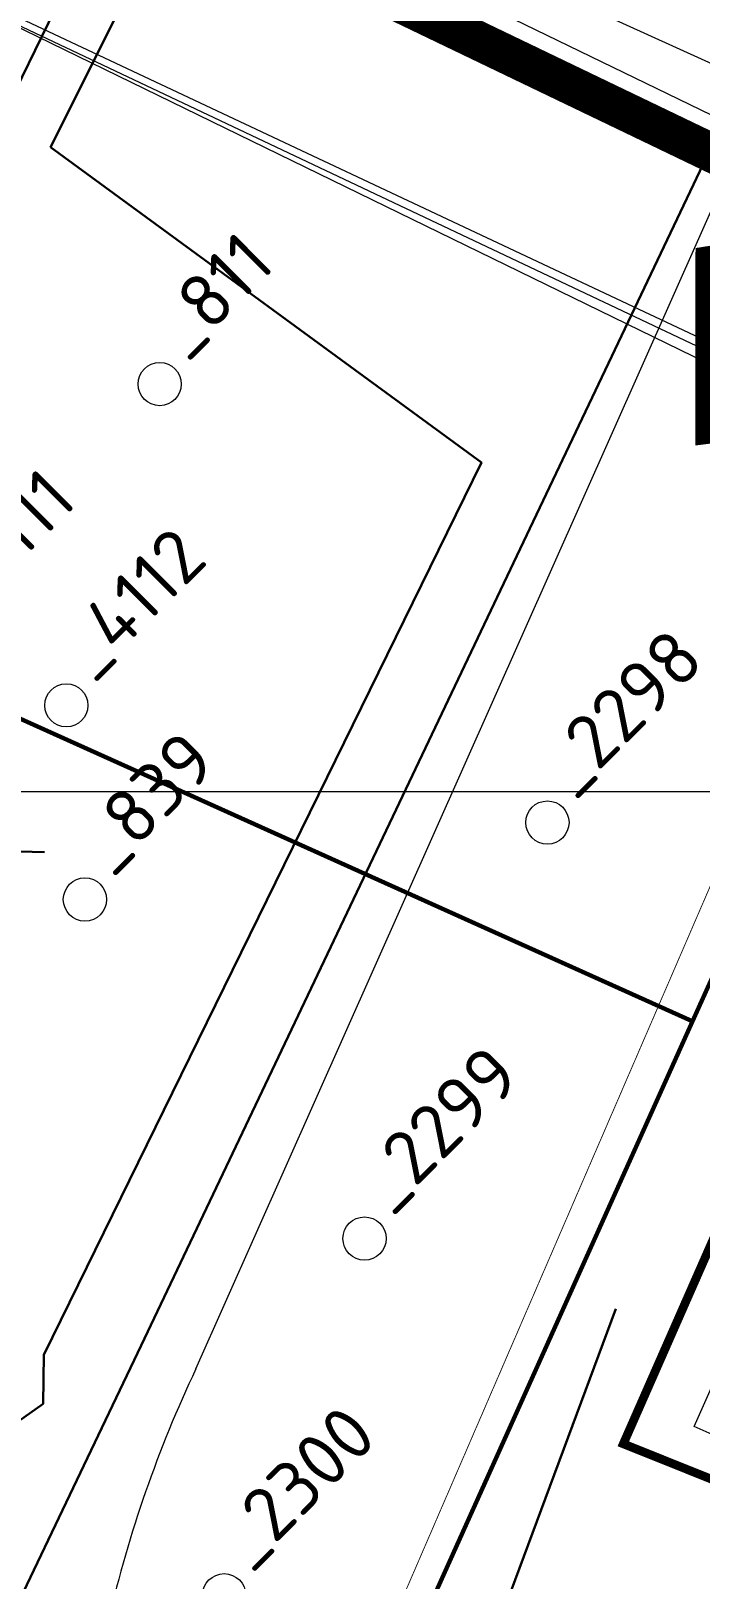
# Model space of a CAD drawing. Header units: millimetres. Extents: x 519 to 9564855, y -810 to 5021775.
# Drawn here: x 9526201.8 to 9526356.6, y 5000817.9 to 5001175.9 of the extents above; entities that cross this region are included whole.
import ezdxf

# ---------------------------------------------------------------- set-up
doc = ezdxf.new("R2010")
doc.units = ezdxf.units.MM
doc.header["$LTSCALE"] = 2
doc.header["$MEASUREMENT"] = 0
for name, color, linetype in [('GRID_PULKOVO', 7, 'Continuous'), ('OLD WELLS(dr.bfr2000)', 24, 'Continuous'), ('PPLINE_WAT', 7, 'WTR_LINE'), ('ROAD_ASF', 9, 'Continuous'), ('ROAD_GROUND', 9, 'Continuous'), ('Скважины на 2015 год', 7, 'Continuous')]:
    doc.layers.add(name, color=color, linetype=linetype)
for name, color, linetype, lineweight in [('PPLINE_GAS', 4, 'GAS_LINE', 30), ('WELLS(drilled after 2000y)', 6, 'Continuous', 40), ('Новый водовод', 5, 'g_122_vpr', 30), ('Оптиковолоконный кабель', 220, 'CAB6', 20), ('Электро', 1, 'Continuous', 30), ('Электроснаб', 1, 'Continuous', 18), ('Электроснабжене', 1, 'Continuous', 18)]:
    doc.layers.add(name, color=color, linetype=linetype, lineweight=lineweight)
doc.styles.add('92051501$0$STANDARD', font='simplex.shx')
doc.styles.add('Elect', font='isocpeur.ttf')
doc.styles.add('Line_GUGK', font='')
doc.styles.get("Standard").update_dxf_attribs({"font": 'isocpeur.ttf', "width": 0.5})
doc.styles.get('Line_GUGK').set_extended_font_data('Bm431', italic=True)
doc.linetypes.add('CAB', pattern='A,0.7,-0.43403,["K",Standard,S=0.9,R=0,X=-0.4,Y=-0.3],-0.8', length=1.934029999999999)
doc.linetypes.add('CAB6', pattern='A,0.9,-0.9,["6",Standard,S=0.9,R=0,X=-0.8,Y=-0.4],11', length=12.8)
doc.linetypes.add('g_122_vpr', pattern='A,2,-2,3,-0.6,["Впр",Line_GUGK,S=2,R=0,X=0,Y=-1],-6.4,3,-2,8,-2,8,-2,6', length=45)
doc.linetypes.add('GAS_LINE', pattern='A,0.5,-0.2,["G",92051501$0$STANDARD,S=0.1,R=0,X=-0.1,Y=-0.05],-0.05', length=0.75)
doc.linetypes.add('WTR_LINE', pattern='A,0.5,-0.2,["W",92051501$0$STANDARD,S=0.1,R=0,X=-0.1,Y=-0.05],-0.05', length=0.75)

msp = doc.modelspace()

# ---------------------------------------------------------------- linework, layer by layer
at = {"color": 5, "linetype": 'WTR_LINE', "lineweight": 0, "ltscale": 100, "const_width": 2, "elevation": -0.9989999999999988}
msp.add_lwpolyline([(9526374.127999997, 5000834.993), (9526338.861, 5000849.119), (9526369.317, 5000918.369), (9526381.582, 5000915.642999998), (9526388.479, 5000916.907), (9526506.091, 5001104.365), (9526943.61387323, 5000894.805451998), (9527351.894, 5000706.200999998), (9527410.535, 5000680.127), (9527811.155, 5000487.988999999), (9528541.954203188, 5001967.686949972)], dxfattribs=at)
at = {"color": 4, "linetype": 'ByBlock', "lineweight": 0, "ltscale": 25, "const_width": 4.999999999999997, "elevation": 1.02268864e-07}
msp.add_lwpolyline([(9526358.063764034, 5001124.729447166), (9526358.063764043, 5001084.729447168), (9526418.06376404, 5001084.729447177), (9526418.063764036, 5001122.879047318), (9526355.59808336, 5001123.149625655)], dxfattribs=at)
at = {"layer": 'GRID_PULKOVO', "lineweight": 0}
msp.add_line((9518999.999999966, 5000999.999999395), (9532999.999999966, 5001000.000001594), dxfattribs=at)
at = {"layer": 'OLD WELLS(dr.bfr2000)', "lineweight": 0}
for centre in [(9526231.599998798, 5001094.200001176), (9526209.99999881, 5001019.900001172), (9526321.299998814, 5000992.800001188), (9526214.299998816, 5000975.000001173), (9526278.999998828, 5000896.600001181), (9526246.499998836, 5000814.100001178)]:
    msp.add_circle(centre, 4.999999999999998, dxfattribs=at)
at = {"layer": 'PPLINE_GAS', "linetype": 'GAS_LINE', "lineweight": 0, "ltscale": 20}
for p, q in [((9526079.468998788, 5001235.137001579), (9528506.801998977, 5000093.688001967)), ((9526493.571282528, 5001033.115308475, 11.90026688387763), (9526079.760281084, 5001234.696310024, 11.90026688387763))]:
    msp.add_line(p, q, dxfattribs=at)
at = {"layer": 'PPLINE_WAT', "color": 5, "linetype": 'WTR_LINE', "lineweight": 0, "ltscale": 5}
msp.add_line((9526628.287910992, 5001045.846322324), (9526252.757455347, 5001216.723748682), dxfattribs=at)
at = {"layer": 'PPLINE_WAT', "color": 5, "lineweight": 0, "ltscale": 0.5}
msp.add_lwpolyline([(9523498.30699859, 5002453.507001169), (9529318.718540045, 4999702.754688089), (9529357.22075604, 4999682.313402098), (9529399.332755048, 4999675.098790106), (9529430.615794042, 4999677.503661105), (9529678.712999033, 4999710.142002149)], dxfattribs=at)
at = {"layer": 'ROAD_ASF', "lineweight": 0}
for points in [[(9521737.235286463, 4997056.364557894), (9521526.307906404, 4997406.205119863), (9521491.426174376, 4997522.409957852), (9521494.643756332, 4997784.542268854), (9521557.425620278, 4998123.62451386), (9523181.912838563, 5002651.277997121), (9523567.304124596, 5002471.178087184), (9525869.168819768, 5001381.544463552), (9525963.922581777, 5001333.479030563), (9526128.606859792, 5001261.793254587), (9526517.557569817, 5001074.973110648), (9527241.303358877, 5000725.109774766), (9527302.095896877, 5000699.329470779), (9527474.323107893, 5000617.569061799), (9528116.890556943, 5000310.636843903)], [(9521742.13699946, 4997059.855000891), (9521531.836999403, 4997408.655000864), (9521497.436999382, 4997523.255000854), (9521500.636999337, 4997783.955000851), (9521563.236999288, 4998122.05500087), (9523185.336998563, 5002643.05500112), (9523564.736998597, 5002465.755001177), (9525866.527591767, 5001376.15645555), (9525961.365836777, 5001328.048166567), (9526126.1097458, 5001256.336434586), (9526514.946237816, 5001069.571171647), (9527238.824946873, 5000719.643581764), (9527299.636998877, 5000693.855001774), (9527471.736998893, 5000612.155001799), (9528114.236998932, 5000305.255001904)]]:
    msp.add_lwpolyline(points, dxfattribs=at)
at = {"layer": 'ROAD_GROUND', "color": 8, "lineweight": 0, "const_width": 8.999999999999984}
msp.add_lwpolyline([(9521739.686143452, 4997058.109778889), (9521529.072453402, 4997407.430059862), (9521494.43158638, 4997522.832478854), (9521497.640378335, 4997784.248634852), (9521560.331309287, 4998122.839756863), (9523183.624918563, 5002647.166498119), (9523566.0272816, 5002468.463363181), (9525867.848205777, 5001378.850459547), (9525962.644209767, 5001330.763598563), (9526127.358302796, 5001259.064844587), (9526516.255288824, 5001072.270504649), (9527240.064152857, 5000722.376677765), (9527300.86644788, 5000696.59223677), (9527473.033298893, 5000614.860481803), (9528115.56377794, 5000307.9459229)], dxfattribs=at)
at = {"layer": 'WELLS(drilled after 2000y)', "color": 6, "linetype": 'ByBlock', "lineweight": 0, "ltscale": 50}
msp.add_lwpolyline([(9526239.963658623, 5000866.470219782), (9526604.036963832, 5001684.359097159)], dxfattribs=at)
at = {"layer": 'WELLS(drilled after 2000y)', "color": 6, "linetype": 'ByBlock', "lineweight": 0, "ltscale": 50, "const_width": 0.2}
msp.add_lwpolyline([(9526218.797006417, 5000610.558237077), (9526253.764130073, 5000692.593959136), (9526257.523677276, 5000730.459358798), (9526262.104140883, 5000754.064671905), (9526372.351246106, 5001009.02707588), (9526385.69747122, 5001029.597937914), (9526403.012238873, 5001039.372876652), (9526488.564963963, 5001124.333211415), (9526569.873169983, 5001208.598160341), (9526646.556009317, 5001330.606978115), (9526705.94063959, 5001450.587781), (9526756.168368516, 5001583.78091483)], dxfattribs=at)
at = {"layer": 'WELLS(drilled after 2000y)', "color": 6, "linetype": 'ByBlock', "lineweight": 0, "ltscale": 50}
msp.add_arc((9526503.973547935, 5000741.969072334), 291.8934007011839, 154.7524854997824, 166.8169604453599, dxfattribs=at)
at = {"layer": 'Новый водовод', "color": 5, "linetype": 'WTR_LINE', "lineweight": 0, "ltscale": 40, "const_width": 1}
for points in [[(9526354.869998397, 5000946.830000694), (9526398.70238822, 5001044.001403908), (9526527.389998397, 5001266.460000695), (9526675.379998397, 5001544.160000696), (9526584.449998396, 5001589.400000695), (9526573.389998397, 5001637.820000695), (9526242.027567115, 5001808.663399288), (9525706.029998396, 5002066.240000694)], [(9525369.1099984, 5001441.030000695), (9526129.333478473, 5001066.300681931), (9526146.57975386, 5001040.540907374), (9526354.869998397, 5000946.830000694)], [(9525667.330138033, 5000653.333752408), (9526100.909998396, 5000434.720000695), (9526185.829998398, 5000476.010000695), (9526269.219998397, 5000669.830000695), (9526236.539998397, 5000683.730000693), (9526245.479998397, 5000703.690000695), (9526354.869998397, 5000946.830000697)]]:
    msp.add_lwpolyline(points, dxfattribs=at)
at = {"layer": 'Оптиковолоконный кабель', "linetype": 'CAB', "lineweight": 20, "ltscale": 0.1}
msp.add_lwpolyline([(9523696.146000242, 5005917.127000028), (9523689.893000234, 5005715.012000028), (9523695.902000235, 5005635.17200003), (9523695.453000236, 5005568.154000031), (9523700.063000236, 5005469.441000031), (9523700.580000237, 5005145.207000028), (9523704.692000236, 5005045.05800003), (9523701.585000236, 5004488.746000028), (9523704.366000237, 5004469.568000029), (9523706.810000237, 5003954.04700003), (9523704.579000236, 5003808.965000029), (9523692.180000236, 5003712.99800003), (9523687.16100024, 5003694.35600003), (9523300.020000236, 5002630.372000028), (9523296.974000238, 5002614.733000029), (9523304.049000237, 5002607.353000028), (9526121.954000236, 5001271.722000031), (9526508.525000237, 5001083.82600003), (9527029.95500024, 5000838.578000029), (9527414.361000236, 5000657.71500003), (9527485.466000233, 5000795.728000028), (9527414.361000236, 5000657.71500003), (9528367.831000237, 5000203.306000029)], dxfattribs=at)
at = {"layer": 'Скважины на 2015 год', "color": 0, "linetype": 'ByBlock', "lineweight": 0, "ltscale": 5}
msp.add_lwpolyline([(9526387.73146385, 5000926.240393635), (9526442.560915872, 5000901.873793723), (9526410.072115988, 5000828.767857703), (9526355.242663968, 5000853.134457607), (9526387.73146385, 5000926.240393635)], dxfattribs=at)
at = {"layer": 'Электро', "ltscale": 0.0025}
for p, q in [((9526442.12638782, 5001323.263999643, 1.02268864e-07), (9526227.31056783, 5000871.887977637, 1.02268864e-07)), ((9526241.128200835, 5001218.308530649, 1.02268864e-07), (9526206.337157838, 5001149.004120639, 1.02268864e-07)), ((9526206.337157838, 5001149.004120639, 1.02268864e-07), (9526306.026152836, 5001076.047415636, 1.02268864e-07)), ((9526306.026152836, 5001076.047415636, 1.02268864e-07), (9526204.777580826, 5000869.721521644, 1.02268864e-07)), ((9526247.652031625, 5000639.200631458, 5.1134432e-08), (9526337.098609265, 5000880.367523313, 5.6513847228e-05)), ((9526227.31056783, 5000871.887977639, -5.64627127961e-05), (9526130.062567847, 5000668.708977642, -5.64627127961e-05)), ((9526204.777580826, 5000869.721521644, -5.64627127961e-05), (9526204.609387198, 5000858.367390534, -5.64627127961e-05)), ((9526109.652150823, 5000791.72599764, 1.02268864e-07), (9526204.609387198, 5000858.367390534, 1.02268864e-07))]:
    msp.add_line(p, q, dxfattribs=at)
at = {"layer": 'Электро', "ltscale": 0.5}
msp.add_line((9526227.410127303, 5001221.772725437, 1.02268864e-07), (9526182.10311447, 5001129.143114749, 1.02268864e-07), dxfattribs=at)
at = {"layer": 'Электро', "ltscale": 25}
msp.add_line((9526098.137161613, 5000988.937011262), (9526204.975189753, 5000985.920413835), dxfattribs=at)
at = {"layer": 'Электроснаб', "color": 1, "linetype": 'ByBlock', "lineweight": 0, "ltscale": 0.0025}
for p, q in [((9526442.12638782, 5001323.263999643, 1.02268864e-07), (9526227.31056783, 5000871.887977637, 1.02268864e-07)), ((9526241.128200835, 5001218.308530649, 1.02268864e-07), (9526206.337157838, 5001149.004120639, 1.02268864e-07)), ((9526206.337157838, 5001149.004120639, 1.02268864e-07), (9526306.026152836, 5001076.047415636, 1.02268864e-07)), ((9526306.026152836, 5001076.047415636, 1.02268864e-07), (9526204.777580826, 5000869.721521644, 1.02268864e-07)), ((9526247.652031625, 5000639.200631458, 5.1134432e-08), (9526337.098609265, 5000880.367523313, 5.6513847228e-05)), ((9526227.31056783, 5000871.887977639, -5.64627127961e-05), (9526130.062567847, 5000668.708977642, -5.64627127961e-05)), ((9526204.777580826, 5000869.721521644, -5.64627127961e-05), (9526204.609387198, 5000858.367390534, -5.64627127961e-05)), ((9526109.652150823, 5000791.72599764, 1.02268864e-07), (9526204.609387198, 5000858.367390534, 1.02268864e-07))]:
    msp.add_line(p, q, dxfattribs=at)
at = {"layer": 'Электроснаб', "color": 1, "linetype": 'ByBlock', "lineweight": 0, "ltscale": 0.5}
msp.add_line((9526227.410127303, 5001221.772725437, 1.02268864e-07), (9526182.10311447, 5001129.143114749, 1.02268864e-07), dxfattribs=at)
at = {"layer": 'Электроснаб', "color": 1, "linetype": 'ByBlock', "lineweight": 0, "ltscale": 25}
msp.add_line((9526098.137161613, 5000988.937011262), (9526204.975189753, 5000985.920413835), dxfattribs=at)
at = {"layer": 'Электроснабжене', "color": 1, "linetype": 'ByBlock', "lineweight": 0, "ltscale": 0.0025}
for p, q in [((9526442.12638782, 5001323.263999643, 1.02268864e-07), (9526227.31056783, 5000871.887977637, 1.02268864e-07)), ((9526241.128200835, 5001218.308530649, 1.02268864e-07), (9526206.337157838, 5001149.004120639, 1.02268864e-07)), ((9526206.337157838, 5001149.004120639, 1.02268864e-07), (9526306.026152836, 5001076.047415636, 1.02268864e-07)), ((9526306.026152836, 5001076.047415636, 1.02268864e-07), (9526204.777580826, 5000869.721521644, 1.02268864e-07)), ((9526247.652031625, 5000639.200631458, 5.1134432e-08), (9526337.098609265, 5000880.367523313, 5.6513847228e-05)), ((9526227.31056783, 5000871.887977639, -5.64627127961e-05), (9526130.062567847, 5000668.708977642, -5.64627127961e-05)), ((9526204.777580826, 5000869.721521644, -5.64627127961e-05), (9526204.609387198, 5000858.367390534, -5.64627127961e-05)), ((9526109.652150823, 5000791.72599764, 1.02268864e-07), (9526204.609387198, 5000858.367390534, 1.02268864e-07))]:
    msp.add_line(p, q, dxfattribs=at)
at = {"layer": 'Электроснабжене', "color": 1, "linetype": 'ByBlock', "lineweight": 0, "ltscale": 0.5}
msp.add_line((9526227.410127303, 5001221.772725437, 1.02268864e-07), (9526182.10311447, 5001129.143114749, 1.02268864e-07), dxfattribs=at)
at = {"layer": 'Электроснабжене', "color": 1, "linetype": 'ByBlock', "lineweight": 0, "ltscale": 25}
msp.add_line((9526098.137161613, 5000988.937011262), (9526204.975189753, 5000985.920413835), dxfattribs=at)

# ---------------------------------------------------------------- texts
at = {"layer": 'OLD WELLS(dr.bfr2000)', "lineweight": 0, "style": 'Elect'}
for s, p in [(' _811', (9526231.599998798, 5001094.200001176)), (' _4111', (9526181.399998806, 5001035.100001168)), (' _4112', (9526209.99999881, 5001019.900001172)), (' _2298', (9526321.299998814, 5000992.800001188)), (' _839', (9526214.299998816, 5000975.000001173)), (' _2299', (9526278.999998828, 5000896.600001181)), (' _2300', (9526246.499998836, 5000814.100001178))]:
    msp.add_text(s, height=12.5, rotation=44.99999992453636, dxfattribs=at).set_placement(p)

doc.saveas('drawing.dxf')
